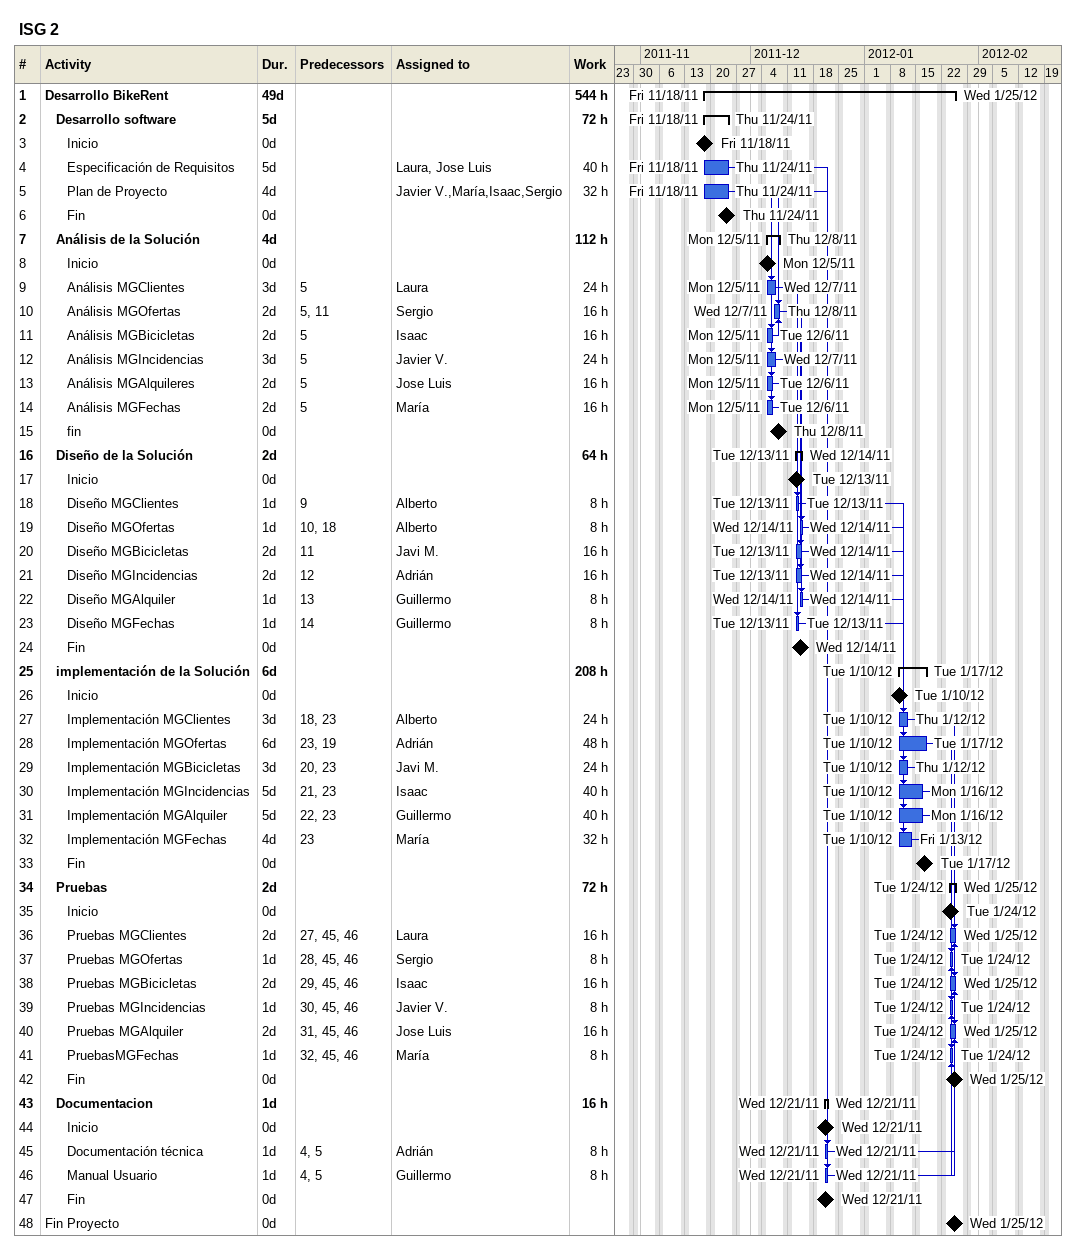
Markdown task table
ISG 2

| ID | Level | Task | Duration | Start | Finish | Predecessors | Resources | Work (h) |
|---|---|---|---|---|---|---|---|---|
| 1 | 1 | **Desarrollo BikeRent** | 49d | 2011-11-18 | 2012-01-25 |  |  | 544 |
| 2 | 2 | **Desarrollo software** | 5d | 2011-11-18 | 2011-11-24 |  |  | 72 |
| 3 | 3 | Inicio | 0d | 2011-11-18 | 2011-11-18 |  |  |  |
| 4 | 3 | Especificación de Requisitos | 5d | 2011-11-18 | 2011-11-24 |  | Laura, Jose Luis | 40 |
| 5 | 3 | Plan de Proyecto | 4d | 2011-11-18 | 2011-11-24 |  | Javier V.,María,Isaac,Sergio | 32 |
| 6 | 3 | Fin | 0d | 2011-11-24 | 2011-11-24 |  |  |  |
| 7 | 2 | **Análisis de la Solución** | 4d | 2011-12-05 | 2011-12-08 |  |  | 112 |
| 8 | 3 | Inicio | 0d | 2011-12-05 | 2011-12-05 |  |  |  |
| 9 | 3 | Análisis MGClientes | 3d | 2011-12-05 | 2011-12-07 | 5 | Laura | 24 |
| 10 | 3 | Análisis MGOfertas | 2d | 2011-12-07 | 2011-12-08 | 5, 11 | Sergio | 16 |
| 11 | 3 | Análisis MGBicicletas | 2d | 2011-12-05 | 2011-12-06 | 5 | Isaac | 16 |
| 12 | 3 | Análisis MGIncidencias | 3d | 2011-12-05 | 2011-12-07 | 5 | Javier V. | 24 |
| 13 | 3 | Análisis MGAlquileres | 2d | 2011-12-05 | 2011-12-06 | 5 | Jose Luis | 16 |
| 14 | 3 | Análisis MGFechas | 2d | 2011-12-05 | 2011-12-06 | 5 | María | 16 |
| 15 | 3 | fin | 0d | 2011-12-08 | 2011-12-08 |  |  |  |
| 16 | 2 | **Diseño de la Solución** | 2d | 2011-12-13 | 2011-12-14 |  |  | 64 |
| 17 | 3 | Inicio | 0d | 2011-12-13 | 2011-12-13 |  |  |  |
| 18 | 3 | Diseño MGClientes | 1d | 2011-12-13 | 2011-12-13 | 9 | Alberto | 8 |
| 19 | 3 | Diseño MGOfertas | 1d | 2011-12-14 | 2011-12-14 | 10, 18 | Alberto | 8 |
| 20 | 3 | Diseño MGBicicletas | 2d | 2011-12-13 | 2011-12-14 | 11 | Javi M. | 16 |
| 21 | 3 | Diseño MGIncidencias | 2d | 2011-12-13 | 2011-12-14 | 12 | Adrián | 16 |
| 22 | 3 | Diseño MGAlquiler | 1d | 2011-12-14 | 2011-12-14 | 13 | Guillermo | 8 |
| 23 | 3 | Diseño MGFechas | 1d | 2011-12-13 | 2011-12-13 | 14 | Guillermo | 8 |
| 24 | 3 | Fin | 0d | 2011-12-14 | 2011-12-14 |  |  |  |
| 25 | 2 | **implementación de la Solución** | 6d | 2012-01-10 | 2012-01-17 |  |  | 208 |
| 26 | 3 | Inicio | 0d | 2012-01-10 | 2012-01-10 |  |  |  |
| 27 | 3 | Implementación MGClientes | 3d | 2012-01-10 | 2012-01-12 | 18, 23 | Alberto | 24 |
| 28 | 3 | Implementación MGOfertas | 6d | 2012-01-10 | 2012-01-17 | 23, 19 | Adrián | 48 |
| 29 | 3 | Implementación MGBicicletas | 3d | 2012-01-10 | 2012-01-12 | 20, 23 | Javi M. | 24 |
| 30 | 3 | Implementación MGIncidencias | 5d | 2012-01-10 | 2012-01-16 | 21, 23 | Isaac | 40 |
| 31 | 3 | Implementación MGAlquiler | 5d | 2012-01-10 | 2012-01-16 | 22, 23 | Guillermo | 40 |
| 32 | 3 | Implementación MGFechas | 4d | 2012-01-10 | 2012-01-13 | 23 | María | 32 |
| 33 | 3 | Fin | 0d | 2012-01-17 | 2012-01-17 |  |  |  |
| 34 | 2 | **Pruebas** | 2d | 2012-01-24 | 2012-01-25 |  |  | 72 |
| 35 | 3 | Inicio | 0d | 2012-01-24 | 2012-01-24 |  |  |  |
| 36 | 3 | Pruebas MGClientes | 2d | 2012-01-24 | 2012-01-25 | 27, 45, 46 | Laura | 16 |
| 37 | 3 | Pruebas MGOfertas | 1d | 2012-01-24 | 2012-01-24 | 28, 45, 46 | Sergio | 8 |
| 38 | 3 | Pruebas MGBicicletas | 2d | 2012-01-24 | 2012-01-25 | 29, 45, 46 | Isaac | 16 |
| 39 | 3 | Pruebas MGIncidencias | 1d | 2012-01-24 | 2012-01-24 | 30, 45, 46 | Javier V. | 8 |
| 40 | 3 | Pruebas MGAlquiler | 2d | 2012-01-24 | 2012-01-25 | 31, 45, 46 | Jose Luis | 16 |
| 41 | 3 | PruebasMGFechas | 1d | 2012-01-24 | 2012-01-24 | 32, 45, 46 | María | 8 |
| 42 | 3 | Fin | 0d | 2012-01-25 | 2012-01-25 |  |  |  |
| 43 | 2 | **Documentacion** | 1d | 2011-12-21 | 2011-12-21 |  |  | 16 |
| 44 | 3 | Inicio | 0d | 2011-12-21 | 2011-12-21 |  |  |  |
| 45 | 3 | Documentación técnica | 1d | 2011-12-21 | 2011-12-21 | 4, 5 | Adrián | 8 |
| 46 | 3 | Manual Usuario | 1d | 2011-12-21 | 2011-12-21 | 4, 5 | Guillermo | 8 |
| 47 | 3 | Fin | 0d | 2011-12-21 | 2011-12-21 |  |  |  |
| 48 | 1 | Fin Proyecto | 0d | 2012-01-25 | 2012-01-25 |  |  |  |
